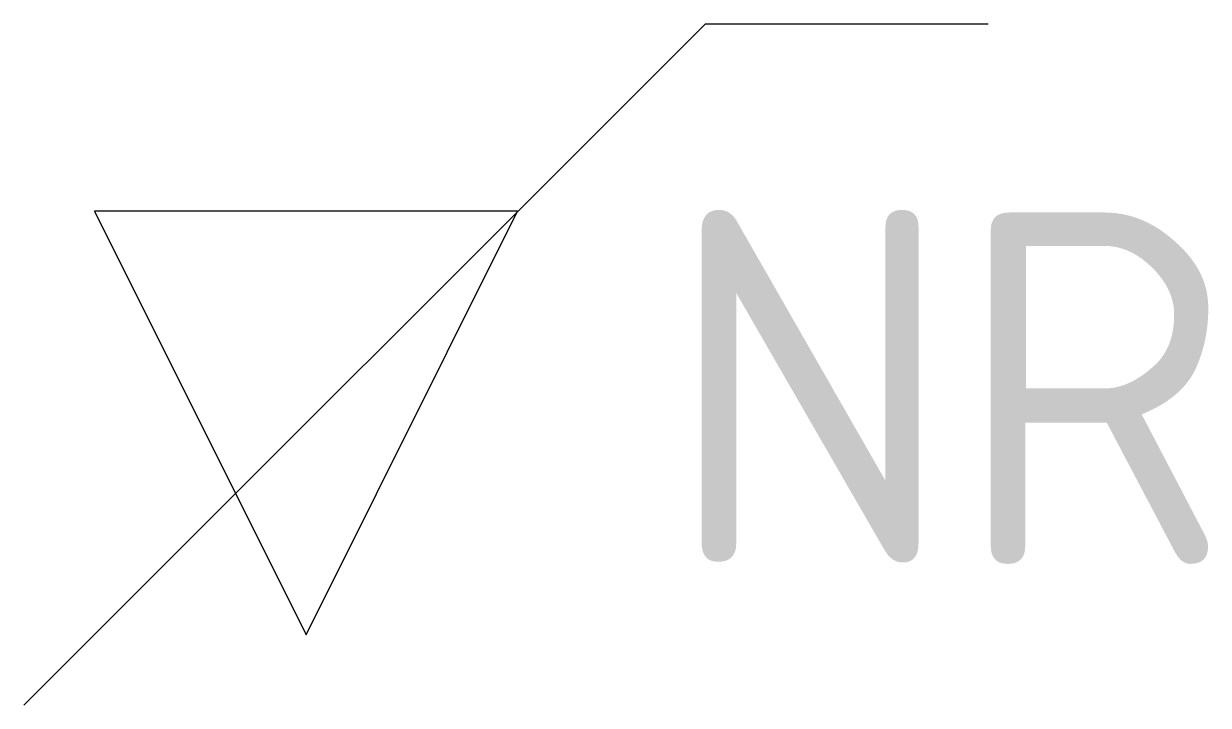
# Model space of a CAD drawing. Extents: x -2 to 6.4, y -2 to 2.83.
import ezdxf

# ---------------------------------------------------------------- set-up
doc = ezdxf.new("R2010")
doc.units = 0
doc.styles.add('NLCS-ISO', font='NLCS-ISO.ttf')

msp = doc.modelspace()

# ---------------------------------------------------------------- linework, layer by layer
for p, q in [((-2.0023, -2), (2.8324, 2.8292)), ((2.8324, 2.8292), (4.838, 2.8292))]:
    msp.add_line(p, q)
at = {"flags": 128}
msp.add_lwpolyline([(0, -1.5), (1.5, 1.5), (-1.5, 1.5)], close=True, dxfattribs=at)

# ---------------------------------------------------------------- texts
at = {"style": 'NLCS-ISO'}
msp.add_attdef('NR', (2.5498, -0.9983), '', height=2.5, dxfattribs=at)

doc.saveas('drawing.dxf')
